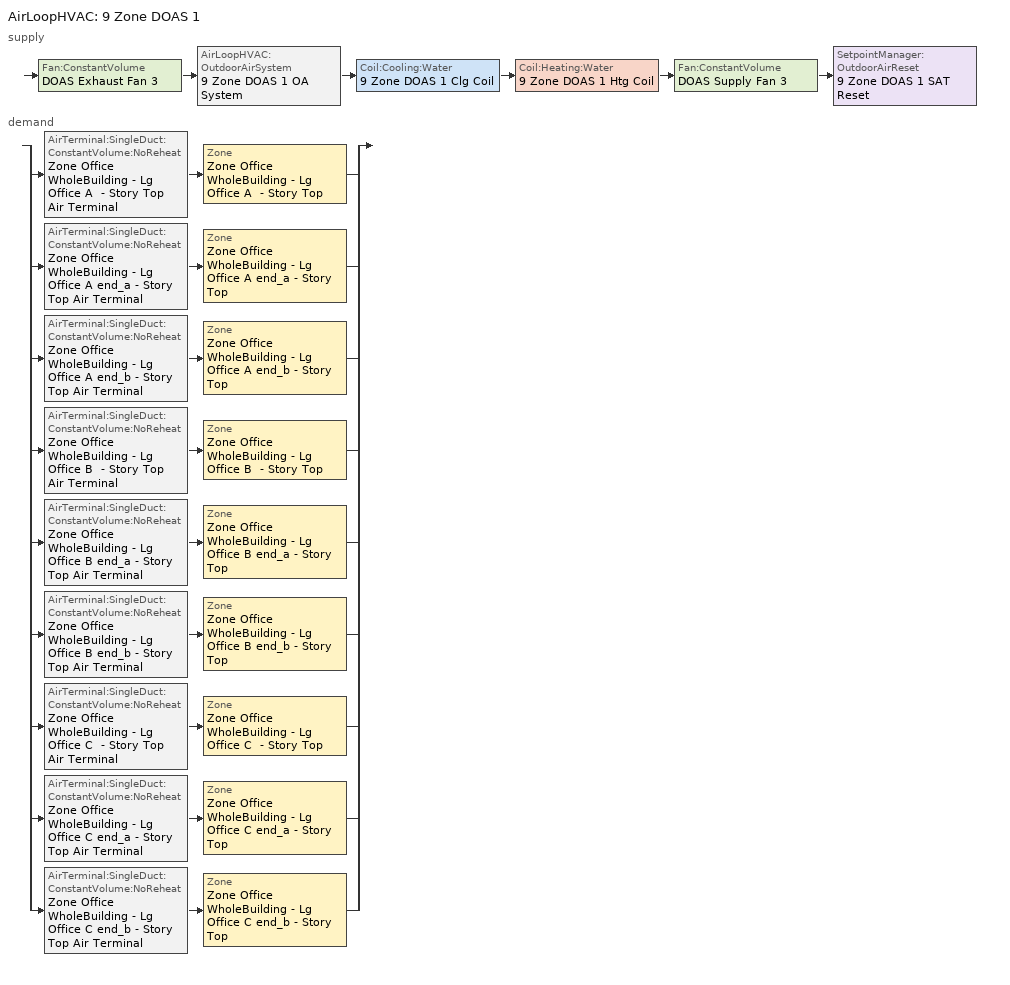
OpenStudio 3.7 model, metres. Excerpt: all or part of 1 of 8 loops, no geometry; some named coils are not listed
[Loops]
AirLoopHVAC '9 Zone DOAS 1'
 supply: Fan:ConstantVolume 'DOAS Exhaust Fan 3' > AirLoopHVAC:OutdoorAirSystem '9 Zone DOAS 1 OA System' > Coil:Cooling:Water '9 Zone DOAS 1 Clg Coil' > Coil:Heating:Water '9 Zone DOAS 1 Htg Coil' > Fan:ConstantVolume 'DOAS Supply Fan 3' > SetpointManager:OutdoorAirReset '9 Zone DOAS 1 SAT Reset'
 demand: split
  | AirTerminal:SingleDuct:ConstantVolume:NoReheat 'Zone Office WholeBuilding - Lg Office A  - Story Top Air Terminal' > Zone 'Zone Office WholeBuilding - Lg Office A  - Story Top'
  | AirTerminal:SingleDuct:ConstantVolume:NoReheat 'Zone Office WholeBuilding - Lg Office A end_a - Story Top Air Terminal' > Zone 'Zone Office WholeBuilding - Lg Office A end_a - Story Top'
  | AirTerminal:SingleDuct:ConstantVolume:NoReheat 'Zone Office WholeBuilding - Lg Office A end_b - Story Top Air Terminal' > Zone 'Zone Office WholeBuilding - Lg Office A end_b - Story Top'
  | AirTerminal:SingleDuct:ConstantVolume:NoReheat 'Zone Office WholeBuilding - Lg Office B  - Story Top Air Terminal' > Zone 'Zone Office WholeBuilding - Lg Office B  - Story Top'
  | AirTerminal:SingleDuct:ConstantVolume:NoReheat 'Zone Office WholeBuilding - Lg Office B end_a - Story Top Air Terminal' > Zone 'Zone Office WholeBuilding - Lg Office B end_a - Story Top'
  | AirTerminal:SingleDuct:ConstantVolume:NoReheat 'Zone Office WholeBuilding - Lg Office B end_b - Story Top Air Terminal' > Zone 'Zone Office WholeBuilding - Lg Office B end_b - Story Top'
  | AirTerminal:SingleDuct:ConstantVolume:NoReheat 'Zone Office WholeBuilding - Lg Office C  - Story Top Air Terminal' > Zone 'Zone Office WholeBuilding - Lg Office C  - Story Top'
  | AirTerminal:SingleDuct:ConstantVolume:NoReheat 'Zone Office WholeBuilding - Lg Office C end_a - Story Top Air Terminal' > Zone 'Zone Office WholeBuilding - Lg Office C end_a - Story Top'
  | AirTerminal:SingleDuct:ConstantVolume:NoReheat 'Zone Office WholeBuilding - Lg Office C end_b - Story Top Air Terminal' > Zone 'Zone Office WholeBuilding - Lg Office C end_b - Story Top'
[Sizing:Zone] Zone Cooling Design Supply Air Temperature Input Method=SupplyAirTemperature; Zone Cooling Design Supply Air Temperature {C}=12.7778; Zone Cooling Design Supply Air Temperature Difference {deltaC}=11.11; Zone Heating Design Supply Air Temperature Input Method=SupplyAirTemperature; Zone Heating Design Supply Air Temperature {C}=40; Zone Heating Design Supply Air Temperature Difference {deltaC}=11.11; Zone Cooling Design Supply Air Humidity Ratio {kg-H2O/kg-air}=0.0085; Zone Heating Design Supply Air Humidity Ratio {kg-H2O/kg-air}=0.008; Cooling Design Air Flow Method=DesignDay; Heating Design Air Flow Method=DesignDay; Account for Dedicated Outdoor Air System=Yes; Dedicated Outdoor Air System Control Strategy=NeutralSupplyAir; Dedicated Outdoor Air Low Setpoint Temperature for Design {C}=15.5556; Dedicated Outdoor Air High Setpoint Temperature for Design {C}=21.1111; Zone Load Sizing Method=Sensible Load Only No Latent Load; Zone Latent Cooling Design Supply Air Humidity Ratio Input Method=HumidityRatioDifference; Zone Cooling Design Supply Air Humidity Ratio Difference {kgWater/kgDryAir}=0.005; Zone Latent Heating Design Supply Air Humidity Ratio Input Method=HumidityRatioDifference; Zone Humidification Design Supply Air Humidity Ratio Difference {kgWater/kgDryAir}=0.005
Zone Office WholeBuilding - Lg Office A end_a - Story Top; Zone Office WholeBuilding - Lg Office B end_a - Story Top; Zone Office WholeBuilding - Lg Office C end_a - Story Top; Zone Office WholeBuilding - Lg Office A  - Story Top; Zone Office WholeBuilding - Lg Office B  - Story Top; Zone Office WholeBuilding - Lg Office C  - Story Top; Zone Office WholeBuilding - Lg Office A end_b - Story Top; Zone Office WholeBuilding - Lg Office B end_b - Story Top; Zone Office WholeBuilding - Lg Office C end_b - Story Top
[Zone equipment]
Zone Office WholeBuilding - Lg Office A end_a - Story Top: Zone Office WholeBuilding - Lg Office A end_a - Story Top Air Terminal, Zone Office WholeBuilding - Lg Office A end_a - Story Top FCU
Zone Office WholeBuilding - Lg Office B end_a - Story Top: Zone Office WholeBuilding - Lg Office B end_a - Story Top Air Terminal, Zone Office WholeBuilding - Lg Office B end_a - Story Top FCU
Zone Office WholeBuilding - Lg Office C end_a - Story Top: Zone Office WholeBuilding - Lg Office C end_a - Story Top Air Terminal, Zone Office WholeBuilding - Lg Office C end_a - Story Top FCU
Zone Office WholeBuilding - Lg Office A  - Story Top: Zone Office WholeBuilding - Lg Office A  - Story Top Air Terminal, Zone Office WholeBuilding - Lg Office A  - Story Top FCU
Zone Office WholeBuilding - Lg Office B  - Story Top: Zone Office WholeBuilding - Lg Office B  - Story Top Air Terminal, Zone Office WholeBuilding - Lg Office B  - Story Top FCU
Zone Office WholeBuilding - Lg Office C  - Story Top: Zone Office WholeBuilding - Lg Office C  - Story Top Air Terminal, Zone Office WholeBuilding - Lg Office C  - Story Top FCU
Zone Office WholeBuilding - Lg Office A end_b - Story Top: Zone Office WholeBuilding - Lg Office A end_b - Story Top Air Terminal, Zone Office WholeBuilding - Lg Office A end_b - Story Top FCU
Zone Office WholeBuilding - Lg Office B end_b - Story Top: Zone Office WholeBuilding - Lg Office B end_b - Story Top Air Terminal, Zone Office WholeBuilding - Lg Office B end_b - Story Top FCU
Zone Office WholeBuilding - Lg Office C end_b - Story Top: Zone Office WholeBuilding - Lg Office C end_b - Story Top Air Terminal, Zone Office WholeBuilding - Lg Office C end_b - Story Top FCU
[AirLoopHVAC]
9 Zone DOAS 1: Availability Schedule=9 Zone DOAS 1 Occ Sch; Design Supply Air Flow Rate {m3/s}=autosize; Design Return Air Flow Fraction of Supply Air Flow=1
[Sizing:System]
9 Zone DOAS 1: Type of Load to Size On=VentilationRequirement; Central Heating Maximum System Air Flow Ratio=1; Preheat Design Temperature {C}=7; Preheat Design Humidity Ratio {kg-H2O/kg-Air}=0.008; Precool Design Temperature {C}=12.8; Precool Design Humidity Ratio {kg-H2O/kg-Air}=0.008; Central Cooling Design Supply Air Temperature {C}=15.5556; Central Heating Design Supply Air Temperature {C}=21.1111; Sizing Option=Coincident; 100% Outdoor Air in Cooling=Yes; 100% Outdoor Air in Heating=Yes; Central Cooling Design Supply Air Humidity Ratio {kg-H2O/kg-Air}=0.0085; Zone Maximum Outdoor Air Fraction=1; Cooling Supply Air Flow Rate Per Floor Area {m3/s-m2}=0.00996765; Cooling Fraction of Autosized Cooling Supply Air Flow Rate=1; Cooling Supply Air Flow Rate Per Unit Cooling Capacity {m3/s-W}=3.94755e-05; Heating Supply Air Flow Rate Per Floor Area {m3/s-m2}=0.00996765; Heating Fraction of Autosized Heating Supply Air Flow Rate=1; Heating Fraction of Autosized Cooling Supply Air Flow Rate=1; Heating Supply Air Flow Rate Per Unit Heating Capacity {m3/s-W}=3.15882e-05; Cooling Design Capacity Method=CoolingDesignCapacity; Cooling Design Capacity {W}=autosize; Cooling Design Capacity Per Floor Area {W/m2}=234.7; Fraction of Autosized Cooling Design Capacity=1; Heating Design Capacity Method=HeatingDesignCapacity; Heating Design Capacity {W}=autosize; Heating Design Capacity Per Floor Area {W/m2}=157; Fraction of Autosized Heating Design Capacity=1; Central Cooling Capacity Control Method=OnOff; Occupant Diversity=autosize
[Fan:ConstantVolume] Availability Schedule=Always On Discrete; Fan Total Efficiency=0.546; Pressure Rise {Pa}=622.722; Maximum Flow Rate {m3/s}=AutoSize; Motor Efficiency=0.84; Motor In Airstream Fraction=1
DOAS Supply Fan 3; DOAS Exhaust Fan 3
[Controller:OutdoorAir]
9 Zone DOAS 1 Outdoor Air Controller: Minimum Outdoor Air Flow Rate {m3/s}=autosize; Maximum Outdoor Air Flow Rate {m3/s}=Autosize; Economizer Control Type=FixedDryBulb; Economizer Control Action Type=ModulateFlow; Economizer Maximum Limit Dry-Bulb Temperature {C}=12.7778; Lockout Type=LockoutWithHeating; Minimum Limit Type=FixedMinimum; Minimum Outdoor Air Schedule=9 Zone DOAS 1 Occ Sch; Minimum Fraction of Outdoor Air Schedule=Always On Discrete; Controller Mechanical Ventilation=9 Zone DOAS 1 Mechanical Ventilation Controller; High Humidity Control=No; Heat Recovery Bypass Control Type=BypassWhenWithinEconomizerLimits; Economizer Operation Staging=InterlockedWithMechanicalCooling
[Controller:MechanicalVentilation]
9 Zone DOAS 1 Mechanical Ventilation Controller: Availability Schedule=Always On Discrete; System Outdoor Air Method=ZoneSum
[AirLoopHVAC:OutdoorAirSystem]
9 Zone DOAS 1 OA System: Controller=9 Zone DOAS 1 Outdoor Air Controller
[SetpointManager:OutdoorAirReset]
9 Zone DOAS 1 SAT Reset: Control Variable=Temperature; Setpoint at Outdoor Low Temperature {C}=21.1111; Outdoor Low Temperature {C}=12.7778; Setpoint at Outdoor High Temperature {C}=15.5556; Outdoor High Temperature {C}=21.1111; Setpoint Node or NodeList=9 Zone DOAS 1 Supply Outlet Node
[AirTerminal:SingleDuct:ConstantVolume:NoReheat] Availability Schedule=Always On Discrete; Maximum Air Flow Rate {m3/s}=AutoSize
Zone Office WholeBuilding - Lg Office A  - Story Top Air Terminal; Zone Office WholeBuilding - Lg Office A end_a - Story Top Air Terminal; Zone Office WholeBuilding - Lg Office A end_b - Story Top Air Terminal; Zone Office WholeBuilding - Lg Office B  - Story Top Air Terminal; Zone Office WholeBuilding - Lg Office B end_a - Story Top Air Terminal; Zone Office WholeBuilding - Lg Office B end_b - Story Top Air Terminal; Zone Office WholeBuilding - Lg Office C  - Story Top Air Terminal; Zone Office WholeBuilding - Lg Office C end_a - Story Top Air Terminal; Zone Office WholeBuilding - Lg Office C end_b - Story Top Air Terminal
[Schedule:Ruleset]
9 Zone DOAS 1 Occ Sch: Default Day Schedule=9 Zone DOAS 1 Occ Sch Default; Summer Design Day Schedule=9 Zone DOAS 1 Occ Sch Summer Design Day; Winter Design Day Schedule=9 Zone DOAS 1 Occ Sch Winter Design Day
[Schedule:Day]
9 Zone DOAS 1 Occ Sch Default: 7, 0, 0, 18, 0, 1, 24, 0, 0
9 Zone DOAS 1 Occ Sch Winter Design Day; 9 Zone DOAS 1 Occ Sch Summer Design Day: 24, 0, 1
9 Zone DOAS 1 Occ Sch Saturday: 8, 0, 0, 12, 0, 1, 24, 0, 0
9 Zone DOAS 1 Occ Sch Sunday: 24, 0, 0
[Schedule:Rule] Schedule Ruleset=9 Zone DOAS 1 Occ Sch; Date Specification Type=DateRange; Start Month=1; Start Day=1; End Month=12; End Day=31
Name | Rule Order | Day Schedule | Apply Saturday | Apply Sunday
9 Zone DOAS 1 Occ Sch Saturday Rule | 1 | 9 Zone DOAS 1 Occ Sch Saturday | Yes
9 Zone DOAS 1 Occ Sch Sunday Rule | 0 | 9 Zone DOAS 1 Occ Sch Sunday |  | Yes
[Schedule:Constant]
Always On Discrete: Value=1
